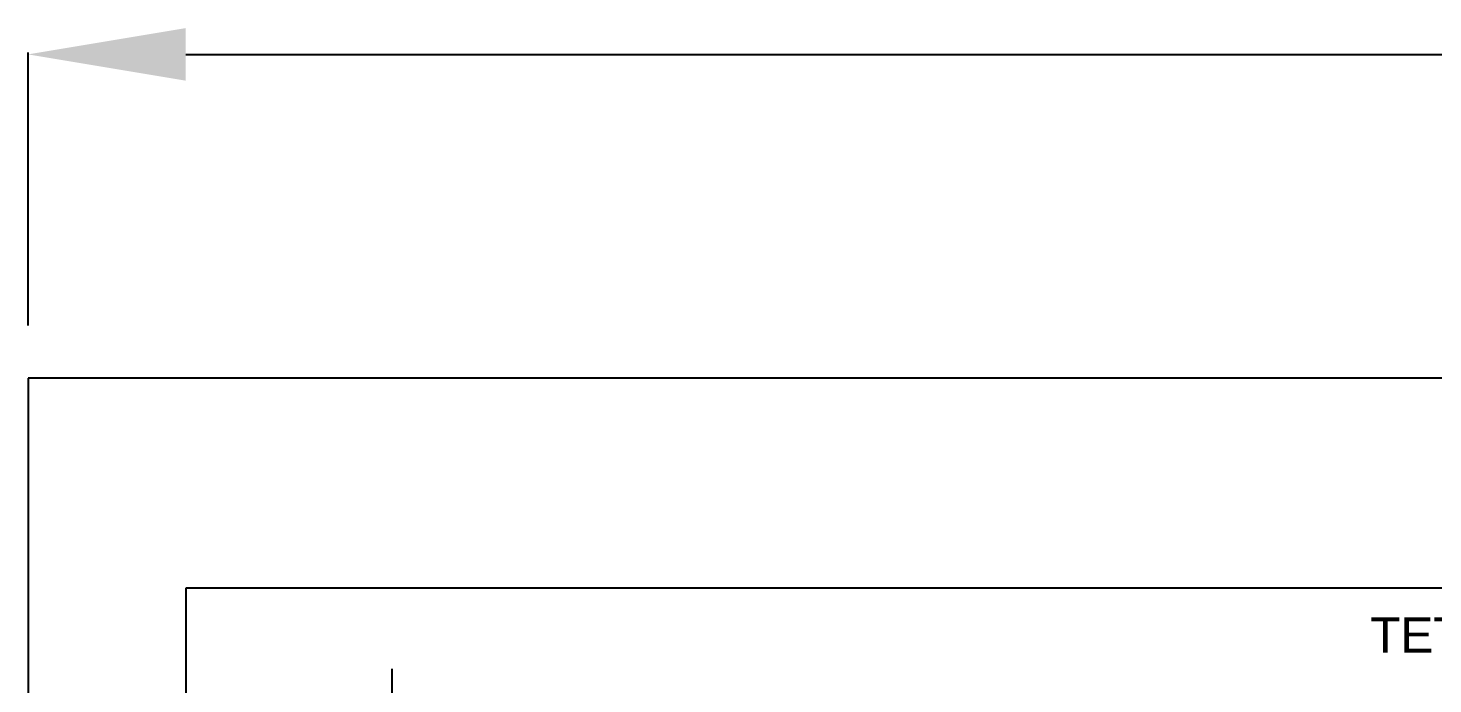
# Model space of a CAD drawing. Extents: x 134044 to 2458691, y -1196082 to 3409924.
# Drawn here: x 134044.4 to 134178.1, y 154080.5 to 154142.9 of the extents above; entities that cross this region are included whole.
import ezdxf

# ---------------------------------------------------------------- set-up
doc = ezdxf.new("R2010")
doc.units = 0
doc.layers.get('DEFPOINTS').update_dxf_attribs({"linetype": 'CONTINUOUS'})
for name, color, linetype in [('F-_DDIM', 251, 'CONTINUOUS'), ('MIMIC_SIZE', 7, 'CONTINUOUS'), ('TXT4', 8, 'CONTINUOUS')]:
    doc.layers.add(name, color=color, linetype=linetype)
doc.styles.add('ARIAL', font='arial.ttf')
doc.styles.get("Standard").update_dxf_attribs({"font": 'arial.ttf'})
doc.dimstyles.get("Standard").update_dxf_attribs({"dimtxt": 0.18, "dimasz": 0.18, "dimexe": 0.18, "dimexo": 0.0625, "dimgap": 0.09, "dimtad": 0, "dimtih": 1, "dimtoh": 1, "dimzin": 0, "dimcen": 0.09, "dimazin": 3, "dimtfac": 1, "dimtofl": 0, "dimtmove": 0, "dimatfit": 3})

# ---------------------------------------------------------------- blocks, each defined once
blk = doc.blocks.new('*D30')
at = {"layer": 'DEFPOINTS', "color": 0}
for p in [(390, 550.8), (50, 520), (390, 520)]:
    blk.add_point(p, dxfattribs=at)
at = {"layer": 'MIMIC_SIZE', "color": 0}
for p, q in [((50, 525), (50, 550.98)), ((390, 525), (390, 550.98)), ((65, 550.8), (194.26, 550.8)), ((375, 550.8), (245.74, 550.8))]:
    blk.add_line(p, q, dxfattribs=at)
for points in [[(65, 553.3), (65, 548.3), (50, 550.8)], [(375, 553.3), (375, 548.3), (390, 550.8)]]:
    blk.add_solid(points, dxfattribs=at)
blk.add_text('340.00', height=10, dxfattribs=at).set_placement((198.68, 545.89))
blk = doc.blocks.new('D-413_MIMIC_SIZE_470_X_340')
at = {"layer": 'MIMIC_SIZE'}
for p, q in [((340, 470), (0, 470)), ((0, 470), (0, 0)), ((320, 450), (15, 450)), ((15, 450), (15, 20))]:
    blk.add_line(p, q, dxfattribs=at)
dim = blk.add_linear_dim(base=(340, 500.8), p1=(0, 470), p2=(340, 470), dimstyle='STANDARD', override={"dimtxt": 10, "dimasz": 15, "dimexo": 5, "dimgap": 5, "dimdec": 2}, dxfattribs=at)
dim.commit()
dim.dimension.update_dxf_attribs({"geometry": '*D30', "text_midpoint": (170, 500.8), "insert": (-50, -50)})

msp = doc.modelspace()

# ---------------------------------------------------------------- linework, layer by layer
at = {"layer": 'F-_DDIM', "color": 0, "linetype": 'BYBLOCK'}
msp.add_lwpolyline([(134079.037, 154079.213), (134079.037, 154081.959)], dxfattribs=at)

# ---------------------------------------------------------------- block references
at = {"layer": 'MIMIC_SIZE', "color": 1}
msp.add_blockref('D-413_MIMIC_SIZE_470_X_340', (134044.378, 153639.617), dxfattribs=at)

# ---------------------------------------------------------------- texts
at = {"layer": 'TXT4', "color": 0, "style": 'ARIAL'}
msp.add_text('TETUAN BIO PHARMACEUTICAL', height=3.36354, dxfattribs=at).set_placement((134172.119, 154083.496, 0.133))

doc.saveas('drawing.dxf')
